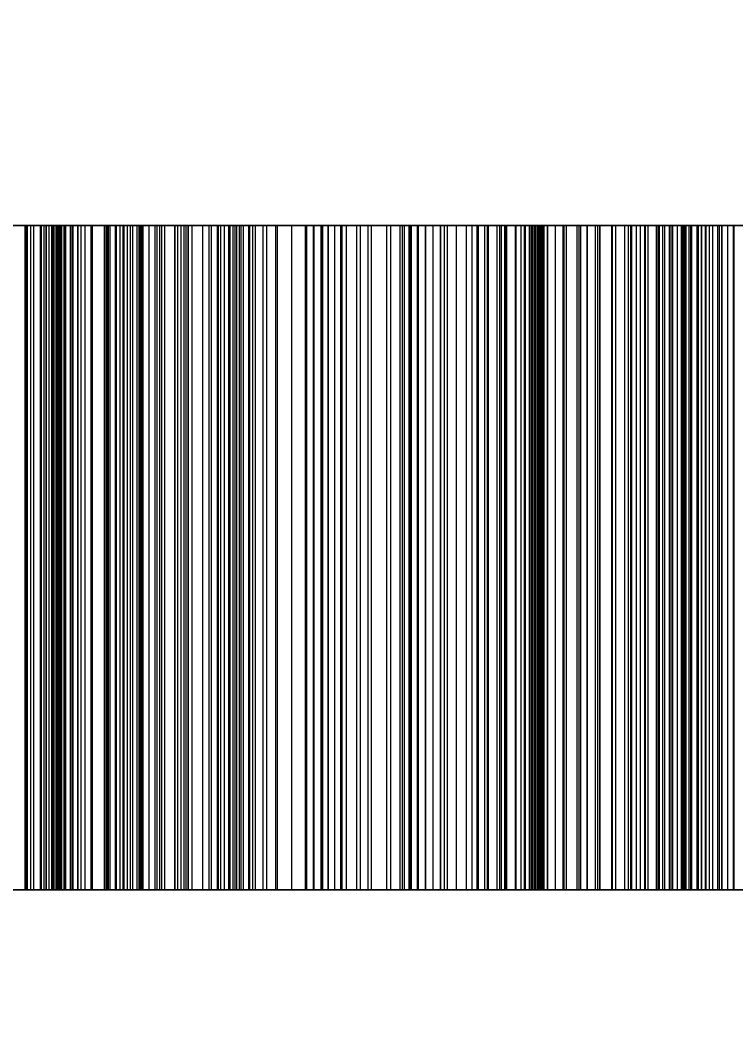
# Model space of a CAD drawing. Header units: millimetres. Extents: x -191664 to 191490, y -197311 to 10263.
# Drawn here: x 1757.4 to 1973.1, y -109719.5 to -109418.1 of the extents above; entities that cross this region are included whole.
import ezdxf

# ---------------------------------------------------------------- set-up
doc = ezdxf.new("R2010")
doc.units = ezdxf.units.MM
doc.layers.add('DET_briquetadora_superior', color=7, linetype='Continuous', lineweight=0)
doc.layers.add('R15_COTAS_TRANSPORTE_P', color=1, linetype='Continuous', lineweight=0)
doc.dimstyles.new('PLANTA_20', dxfattribs={"dimtxt": 50, "dimasz": 30, "dimexe": 30, "dimexo": 16, "dimgap": 20, "dimtad": 1, "dimtih": 1, "dimtoh": 1, "dimdec": 1, "dimzin": 0, "dimdsep": 46, "dimcen": 0.09, "dimadec": 0, "dimazin": 0, "dimtfac": 1, "dimtdec": 4, "dimtofl": 0, "dimtmove": 0, "dimatfit": 3, "dimfxl": 1, "dimtolj": 1, "dimtzin": 0, "dimarcsym": 0})

# ---------------------------------------------------------------- blocks, each defined once
blk = doc.blocks.new('*D133')
at = {"layer": 'Defpoints', "color": 0, "transparency": 16777216}
for p in [(439.69, -194147.98), (217.89, -194406.09), (-500, -194490), (-500, -194490), (500, -194490)]:
    blk.add_point(p, dxfattribs=at)
at = {"layer": 'R15_COTAS_TRANSPORTE_P', "color": 0, "lineweight": -2, "transparency": 16777216}
blk.add_arc((-500, -194490), 722.77, 2.37834, 17.62166, dxfattribs=at)
at = {"layer": 'R15_COTAS_TRANSPORTE_P', "color": 0, "transparency": 16777216}
for points in [[(184.12, -194272.81), (193.59, -194269.58), (179.18, -194242.8)], [(227.15, -194459.9), (217.15, -194460.11), (222.77, -194490)]]:
    blk.add_solid(points, dxfattribs=at)

msp = doc.modelspace()

# ---------------------------------------------------------------- linework, layer by layer
at = {"layer": 'DET_briquetadora_superior', "color": 9, "true_color": 0xb9c3c2}
for p, q in [((1759, -109480), (1744.81, -109480)), ((1745.9, -109480), (1759.7, -109480)), ((1751.84, -109480), (1760.52, -109480)), ((1753.13, -109480), (1759.24, -109480)), ((1761.54, -109480), (1755.46, -109480)), ((1773.07, -109480), (1759, -109480)), ((1759, -109680), (1759, -109480)), ((1759.24, -109480), (1765.27, -109480)), ((1759.24, -109680), (1759.24, -109480)), ((1759.7, -109480), (1772.59, -109480)), ((1759.7, -109680), (1759.7, -109480)), ((1760.52, -109480), (1760.52, -109680)), ((1760.52, -109480), (1763.78, -109480)), ((1767.54, -109480), (1761.54, -109480)), ((1761.54, -109680), (1761.54, -109480)), ((1763.62, -109480), (1765.34, -109480)), ((1764.7, -109480), (1763.62, -109480)), ((1763.62, -109680), (1763.62, -109480)), ((1763.78, -109480), (1763.78, -109680)), ((1763.78, -109480), (1767.25, -109480)), ((1768.51, -109480), (1764.7, -109480)), ((1764.7, -109680), (1764.7, -109480)), ((1765.27, -109480), (1771.22, -109480)), ((1765.27, -109680), (1765.27, -109480)), ((1765.34, -109480), (1766.2, -109480)), ((1765.34, -109680), (1765.34, -109480)), ((1766.2, -109480), (1766.97, -109480)), ((1766.2, -109680), (1766.2, -109480)), ((1766.97, -109480), (1767.65, -109480)), ((1766.97, -109680), (1766.97, -109480)), ((1767.25, -109480), (1767.25, -109680)), ((1767.25, -109480), (1770.9, -109480)), ((1773.45, -109480), (1767.54, -109480)), ((1767.54, -109680), (1767.54, -109480)), ((1767.65, -109480), (1768.25, -109480)), ((1767.65, -109680), (1767.65, -109480)), ((1768.25, -109480), (1770.71, -109480)), ((1768.58, -109480), (1768.25, -109480)), ((1768.25, -109480), (1768.76, -109480)), ((1768.25, -109680), (1768.25, -109480)), ((1774.92, -109480), (1768.51, -109480)), ((1768.51, -109680), (1768.51, -109480)), ((1769.03, -109480), (1768.58, -109480)), ((1768.58, -109680), (1768.58, -109480)), ((1768.76, -109480), (1769.18, -109480)), ((1768.76, -109680), (1768.76, -109480)), ((1769.4, -109480), (1769.03, -109480)), ((1769.03, -109680), (1769.03, -109480)), ((1769.18, -109480), (1769.52, -109480)), ((1769.18, -109680), (1769.18, -109480)), ((1769.68, -109480), (1769.4, -109480)), ((1769.4, -109680), (1769.4, -109480)), ((1769.52, -109480), (1769.77, -109480)), ((1769.52, -109680), (1769.52, -109480)), ((1769.87, -109480), (1769.68, -109480)), ((1769.68, -109680), (1769.68, -109480)), ((1769.77, -109480), (1769.92, -109480)), ((1769.77, -109680), (1769.77, -109480)), ((1769.98, -109480), (1769.87, -109480)), ((1769.87, -109680), (1769.87, -109480)), ((1769.92, -109480), (1770, -109480)), ((1769.92, -109680), (1769.92, -109480)), ((1770, -109480), (1769.98, -109480)), ((1769.98, -109680), (1769.98, -109480)), ((1770, -109680), (1770, -109480)), ((1770.71, -109480), (1775.85, -109480)), ((1770.71, -109680), (1770.71, -109480)), ((1770.9, -109480), (1770.9, -109680)), ((1770.9, -109480), (1774.72, -109480)), ((1771.22, -109480), (1777.07, -109480)), ((1771.22, -109680), (1771.22, -109480)), ((1772.59, -109480), (1784.06, -109480)), ((1772.59, -109680), (1772.59, -109480)), ((1786.48, -109480), (1773.07, -109480)), ((1773.07, -109680), (1773.07, -109480)), ((1779.27, -109480), (1773.45, -109480)), ((1773.45, -109680), (1773.45, -109480)), ((1774.72, -109480), (1774.72, -109680)), ((1774.72, -109480), (1778.7, -109480)), ((1783.69, -109480), (1774.92, -109480)), ((1774.92, -109680), (1774.92, -109480)), ((1775.85, -109480), (1783.47, -109480)), ((1775.85, -109680), (1775.85, -109480)), ((1777.07, -109480), (1782.84, -109480)), ((1777.07, -109680), (1777.07, -109480)), ((1778.7, -109480), (1778.7, -109680)), ((1778.7, -109480), (1782.82, -109480)), ((1789.74, -109480), (1779.27, -109480)), ((1779.27, -109680), (1779.27, -109480)), ((1782.82, -109480), (1782.82, -109680)), ((1782.82, -109480), (1791.28, -109480)), ((1782.84, -109480), (1788.51, -109480)), ((1782.84, -109680), (1782.84, -109480)), ((1783.47, -109480), (1793.29, -109480)), ((1783.47, -109680), (1783.47, -109480)), ((1794.47, -109480), (1783.69, -109480)), ((1783.69, -109680), (1783.69, -109480)), ((1784.06, -109480), (1793.67, -109480)), ((1784.06, -109680), (1784.06, -109480)), ((1784.44, -109480), (1784.44, -109680)), ((1786.03, -109480), (1784.44, -109480)), ((1784.44, -109480), (1792.62, -109480)), ((1786.03, -109480), (1786.03, -109680)), ((1787.43, -109480), (1786.03, -109480)), ((1798.72, -109480), (1786.48, -109480)), ((1786.48, -109680), (1786.48, -109480)), ((1787.43, -109480), (1787.43, -109680)), ((1788.63, -109480), (1787.43, -109480)), ((1788.51, -109480), (1794.08, -109480)), ((1788.51, -109680), (1788.51, -109480)), ((1788.63, -109480), (1788.63, -109680)), ((1789.67, -109480), (1788.63, -109480)), ((1789.67, -109480), (1789.67, -109680)), ((1790.55, -109480), (1789.67, -109480)), ((1798.14, -109480), (1789.74, -109480)), ((1789.74, -109680), (1789.74, -109480)), ((1790.55, -109480), (1790.55, -109680)), ((1791.28, -109480), (1790.55, -109480)), ((1791.28, -109480), (1791.28, -109680)), ((1792.62, -109480), (1792.62, -109680)), ((1792.62, -109480), (1796.22, -109480)), ((1793.29, -109480), (1804.93, -109480)), ((1793.29, -109680), (1793.29, -109480)), ((1793.67, -109480), (1801.06, -109480)), ((1793.67, -109680), (1793.67, -109480)), ((1794.08, -109480), (1799.56, -109480)), ((1794.08, -109680), (1794.08, -109480)), ((1806.85, -109480), (1794.47, -109480)), ((1794.47, -109680), (1794.47, -109480)), ((1796.22, -109480), (1796.22, -109680)), ((1796.22, -109480), (1800.01, -109480)), ((1804.13, -109480), (1798.14, -109480)), ((1798.14, -109680), (1798.14, -109480)), ((1809.31, -109480), (1798.72, -109480)), ((1798.72, -109680), (1798.72, -109480)), ((1799.56, -109480), (1804.93, -109480)), ((1799.56, -109680), (1799.56, -109480)), ((1800.01, -109480), (1800.01, -109680)), ((1800.01, -109480), (1803.97, -109480)), ((1801.06, -109480), (1805.93, -109480)), ((1801.06, -109680), (1801.06, -109480)), ((1803.97, -109480), (1803.97, -109680)), ((1803.97, -109480), (1808.09, -109480)), ((1807.5, -109480), (1804.13, -109480)), ((1804.13, -109680), (1804.13, -109480)), ((1804.93, -109480), (1814.41, -109480)), ((1804.93, -109480), (1817.93, -109480)), ((1804.93, -109680), (1804.93, -109480)), ((1805.93, -109480), (1808.1, -109480)), ((1805.93, -109680), (1805.93, -109480)), ((1820.35, -109480), (1806.85, -109480)), ((1806.85, -109680), (1806.85, -109480)), ((1808.1, -109480), (1807.5, -109480)), ((1807.5, -109680), (1807.5, -109480)), ((1808.09, -109480), (1808.09, -109680)), ((1808.09, -109480), (1812.35, -109480)), ((1808.1, -109680), (1808.1, -109480)), ((1817.85, -109480), (1809.31, -109480)), ((1809.31, -109680), (1809.31, -109480)), ((1812.35, -109480), (1812.35, -109680)), ((1812.35, -109480), (1816.75, -109480)), ((1814.41, -109480), (1821.64, -109480)), ((1814.41, -109680), (1814.41, -109480)), ((1815.02, -109480), (1815.02, -109680)), ((1817.06, -109480), (1815.02, -109480)), ((1815.02, -109480), (1822.63, -109480)), ((1816.75, -109480), (1816.75, -109680)), ((1816.75, -109480), (1824.67, -109480)), ((1817.06, -109480), (1817.06, -109680)), ((1818.9, -109480), (1817.06, -109480)), ((1824.01, -109480), (1817.85, -109480)), ((1817.85, -109680), (1817.85, -109480)), ((1817.93, -109480), (1831.8, -109480)), ((1817.93, -109680), (1817.93, -109480)), ((1818.9, -109480), (1818.9, -109680)), ((1820.57, -109480), (1818.9, -109480)), ((1834.46, -109480), (1820.35, -109480)), ((1820.35, -109680), (1820.35, -109480)), ((1820.57, -109480), (1820.57, -109680)), ((1822.08, -109480), (1820.57, -109480)), ((1821.64, -109480), (1826.34, -109480)), ((1821.64, -109680), (1821.64, -109480)), ((1822.08, -109480), (1822.08, -109680)), ((1823.45, -109480), (1822.08, -109480)), ((1822.63, -109480), (1822.63, -109680)), ((1822.63, -109480), (1826.52, -109480)), ((1823.45, -109480), (1823.45, -109680)), ((1824.67, -109480), (1823.45, -109480)), ((1827.55, -109480), (1824.01, -109480)), ((1824.01, -109680), (1824.01, -109480)), ((1824.67, -109480), (1824.67, -109680)), ((1826.34, -109480), (1828.34, -109480)), ((1826.34, -109680), (1826.34, -109480)), ((1826.52, -109480), (1826.52, -109680)), ((1826.52, -109480), (1830.59, -109480)), ((1828.34, -109480), (1827.55, -109480)), ((1827.55, -109680), (1827.55, -109480)), ((1828.34, -109680), (1828.34, -109480)), ((1830.59, -109480), (1830.59, -109680)), ((1830.59, -109480), (1834.83, -109480)), ((1831.8, -109480), (1846.01, -109480)), ((1831.8, -109680), (1831.8, -109480)), ((1848.63, -109480), (1834.46, -109480)), ((1834.46, -109680), (1834.46, -109480)), ((1834.83, -109480), (1834.83, -109680)), ((1834.83, -109480), (1839.2, -109480)), ((1839.2, -109480), (1839.2, -109680)), ((1839.2, -109480), (1843.71, -109480)), ((1843.29, -109480), (1843.29, -109680)), ((1845.75, -109480), (1843.29, -109480)), ((1843.29, -109480), (1850.25, -109480)), ((1843.71, -109480), (1843.71, -109680)), ((1843.71, -109480), (1848.34, -109480)), ((1845.75, -109480), (1845.75, -109680)), ((1848.02, -109480), (1845.75, -109480)), ((1846.01, -109480), (1860.01, -109480)), ((1846.01, -109680), (1846.01, -109480)), ((1848.02, -109480), (1848.02, -109680)), ((1850.14, -109480), (1848.02, -109480)), ((1848.34, -109480), (1848.34, -109680)), ((1848.34, -109480), (1855.65, -109480)), ((1862.32, -109480), (1848.63, -109480)), ((1848.63, -109680), (1848.63, -109480)), ((1850.14, -109480), (1850.14, -109680)), ((1852.12, -109480), (1850.14, -109480)), ((1850.25, -109480), (1850.25, -109680)), ((1850.25, -109480), (1854.4, -109480)), ((1852.12, -109480), (1852.12, -109680)), ((1853.95, -109480), (1852.12, -109480)), ((1853.95, -109480), (1853.95, -109680)), ((1855.65, -109480), (1853.95, -109480)), ((1854.4, -109480), (1854.4, -109680)), ((1854.4, -109480), (1858.72, -109480)), ((1855.65, -109480), (1855.65, -109680)), ((1858.72, -109480), (1858.72, -109680)), ((1858.72, -109480), (1863.18, -109480)), ((1860.01, -109480), (1873.26, -109480)), ((1860.01, -109680), (1860.01, -109480)), ((1875, -109480), (1862.32, -109480)), ((1862.32, -109680), (1862.32, -109480)), ((1863.18, -109480), (1863.18, -109680)), ((1863.18, -109480), (1867.77, -109480)), ((1867.77, -109480), (1867.77, -109680)), ((1867.77, -109480), (1872.49, -109480)), ((1868.98, -109480), (1868.98, -109680)), ((1871.83, -109480), (1868.98, -109480)), ((1868.98, -109480), (1875.23, -109480)), ((1871.83, -109480), (1871.83, -109680)), ((1874.52, -109480), (1871.83, -109480)), ((1872.49, -109480), (1872.49, -109680)), ((1872.49, -109480), (1877.31, -109480)), ((1873.26, -109480), (1885.25, -109480)), ((1873.26, -109680), (1873.26, -109480)), ((1874.52, -109480), (1874.52, -109680)), ((1877.06, -109480), (1874.52, -109480)), ((1886.19, -109480), (1875, -109480)), ((1875, -109680), (1875, -109480)), ((1875.23, -109480), (1875.23, -109680)), ((1875.23, -109480), (1879.6, -109480)), ((1877.06, -109480), (1877.06, -109680)), ((1879.48, -109480), (1877.06, -109480)), ((1877.31, -109480), (1877.31, -109680)), ((1877.31, -109480), (1883.93, -109480)), ((1879.48, -109480), (1879.48, -109680)), ((1881.77, -109480), (1879.48, -109480)), ((1879.6, -109480), (1879.6, -109680)), ((1879.6, -109480), (1884.12, -109480)), ((1881.77, -109480), (1881.77, -109680)), ((1883.93, -109480), (1881.77, -109480)), ((1883.93, -109480), (1883.93, -109680)), ((1884.12, -109480), (1884.12, -109680)), ((1884.12, -109480), (1888.76, -109480)), ((1885.25, -109480), (1895.53, -109480)), ((1885.25, -109680), (1885.25, -109480)), ((1895.46, -109480), (1886.19, -109480)), ((1886.19, -109680), (1886.19, -109480)), ((1888.76, -109480), (1888.76, -109680)), ((1888.76, -109480), (1893.53, -109480)), ((1891.83, -109480), (1891.83, -109680)), ((1895.05, -109480), (1891.83, -109480)), ((1891.83, -109480), (1897.31, -109480)), ((1893.53, -109480), (1893.53, -109680)), ((1893.53, -109480), (1898.4, -109480)), ((1895.05, -109480), (1895.05, -109680)), ((1898.13, -109480), (1895.05, -109480)), ((1902.44, -109480), (1895.46, -109480)), ((1895.46, -109680), (1895.46, -109480)), ((1895.53, -109480), (1903.69, -109480)), ((1895.53, -109680), (1895.53, -109480)), ((1897.31, -109480), (1897.31, -109680)), ((1897.31, -109480), (1901.86, -109480)), ((1898.13, -109480), (1898.13, -109680)), ((1901.08, -109480), (1898.13, -109480)), ((1898.4, -109480), (1898.4, -109680)), ((1898.4, -109480), (1903.36, -109480)), ((1901.08, -109480), (1901.08, -109680)), ((1903.91, -109480), (1901.08, -109480)), ((1901.86, -109480), (1901.86, -109680)), ((1901.86, -109480), (1906.53, -109480)), ((1906.87, -109480), (1902.44, -109480)), ((1902.44, -109680), (1902.44, -109480)), ((1903.36, -109480), (1903.36, -109680)), ((1903.36, -109480), (1909.24, -109480)), ((1903.69, -109480), (1909.43, -109480)), ((1903.69, -109680), (1903.69, -109480)), ((1903.91, -109480), (1903.91, -109680)), ((1906.63, -109480), (1903.91, -109480)), ((1906.53, -109480), (1906.53, -109680)), ((1906.53, -109480), (1911.32, -109480)), ((1906.63, -109480), (1906.63, -109680)), ((1909.24, -109480), (1906.63, -109480)), ((1908.37, -109480), (1906.87, -109480)), ((1906.87, -109680), (1906.87, -109480)), ((1909.71, -109480), (1908.37, -109480)), ((1908.37, -109680), (1908.37, -109480)), ((1909.24, -109480), (1909.24, -109680)), ((1909.43, -109480), (1912.52, -109480)), ((1909.43, -109680), (1909.43, -109480)), ((1910.91, -109480), (1909.71, -109480)), ((1909.71, -109680), (1909.71, -109480)), ((1911.95, -109480), (1910.91, -109480)), ((1910.91, -109680), (1910.91, -109480)), ((1911.32, -109480), (1911.32, -109680)), ((1911.32, -109480), (1916.21, -109480)), ((1911.64, -109480), (1911.64, -109680)), ((1915.19, -109480), (1911.64, -109480)), ((1911.64, -109480), (1916.28, -109480)), ((1912.84, -109480), (1911.95, -109480)), ((1911.95, -109680), (1911.95, -109480)), ((1912.52, -109480), (1913.31, -109480)), ((1912.52, -109680), (1912.52, -109480)), ((1913.57, -109480), (1912.84, -109480)), ((1912.84, -109680), (1912.84, -109480)), ((1913.31, -109480), (1913.96, -109480)), ((1913.31, -109680), (1913.31, -109480)), ((1914.16, -109480), (1913.57, -109480)), ((1913.57, -109680), (1913.57, -109480)), ((1913.96, -109480), (1914.44, -109480)), ((1913.96, -109680), (1913.96, -109480)), ((1914.59, -109480), (1914.16, -109480)), ((1914.16, -109680), (1914.16, -109480)), ((1914.44, -109480), (1914.78, -109480)), ((1914.44, -109680), (1914.44, -109480)), ((1914.87, -109480), (1914.59, -109480)), ((1914.59, -109680), (1914.59, -109480)), ((1914.78, -109480), (1914.96, -109480)), ((1914.78, -109680), (1914.78, -109480)), ((1914.99, -109480), (1914.87, -109480)), ((1914.87, -109680), (1914.87, -109480)), ((1914.96, -109480), (1914.99, -109480)), ((1914.96, -109680), (1914.96, -109480)), ((1914.99, -109680), (1914.99, -109480)), ((1915.19, -109480), (1915.19, -109680)), ((1918.63, -109480), (1915.19, -109480)), ((1916.21, -109480), (1916.21, -109680)), ((1916.21, -109480), (1921.19, -109480)), ((1916.28, -109480), (1916.28, -109680)), ((1916.28, -109480), (1920.97, -109480)), ((1918.63, -109480), (1918.63, -109680)), ((1921.95, -109480), (1918.63, -109480)), ((1920.97, -109480), (1920.97, -109680)), ((1920.97, -109480), (1925.76, -109480)), ((1921.19, -109480), (1921.19, -109680)), ((1921.19, -109480), (1926.25, -109480)), ((1921.95, -109480), (1921.95, -109680)), ((1925.17, -109480), (1921.95, -109480)), ((1925.17, -109480), (1925.17, -109680)), ((1928.29, -109480), (1925.17, -109480)), ((1925.76, -109480), (1925.76, -109680)), ((1925.76, -109480), (1930.64, -109480)), ((1926.25, -109480), (1926.25, -109680)), ((1926.25, -109480), (1931.32, -109480)), ((1928.2, -109480), (1928.2, -109680)), ((1932.06, -109480), (1928.2, -109480)), ((1928.2, -109480), (1931.97, -109480)), ((1928.29, -109480), (1928.29, -109680)), ((1931.32, -109480), (1928.29, -109480)), ((1930.64, -109480), (1930.64, -109680)), ((1930.64, -109480), (1935.61, -109480)), ((1931.32, -109480), (1931.32, -109680)), ((1931.97, -109480), (1931.97, -109680)), ((1931.97, -109480), (1936.75, -109480)), ((1932.06, -109480), (1932.06, -109680)), ((1935.82, -109480), (1932.06, -109480)), ((1935.61, -109480), (1935.61, -109680)), ((1935.61, -109480), (1940.65, -109480)), ((1935.82, -109480), (1935.82, -109680)), ((1939.48, -109480), (1935.82, -109480)), ((1936.75, -109480), (1936.75, -109680)), ((1936.75, -109480), (1941.61, -109480)), ((1939.48, -109480), (1939.48, -109680)), ((1943.06, -109480), (1939.48, -109480)), ((1940.65, -109480), (1940.65, -109680)), ((1940.65, -109480), (1945.76, -109480)), ((1941.36, -109480), (1941.36, -109680)), ((1945.49, -109480), (1941.36, -109480)), ((1941.36, -109480), (1944.22, -109480)), ((1941.61, -109480), (1941.61, -109680)), ((1941.61, -109480), (1946.54, -109480)), ((1943.06, -109480), (1943.06, -109680)), ((1946.56, -109480), (1943.06, -109480)), ((1944.22, -109480), (1944.22, -109680)), ((1944.22, -109480), (1949.04, -109480)), ((1945.49, -109480), (1945.49, -109680)), ((1949.53, -109480), (1945.49, -109480)), ((1945.76, -109480), (1945.76, -109680)), ((1945.76, -109480), (1949.98, -109480)), ((1946.54, -109480), (1946.54, -109680)), ((1946.54, -109480), (1951.54, -109480)), ((1946.56, -109480), (1946.56, -109680)), ((1949.98, -109480), (1946.56, -109480)), ((1949.04, -109480), (1949.04, -109680)), ((1949.04, -109480), (1953.92, -109480)), ((1949.53, -109480), (1949.53, -109680)), ((1953.5, -109480), (1949.53, -109480)), ((1949.98, -109480), (1949.98, -109680)), ((1951, -109480), (1951, -109680)), ((1955.35, -109480), (1951, -109480)), ((1951, -109480), (1952.92, -109480)), ((1951.54, -109480), (1951.54, -109680)), ((1951.54, -109480), (1956.59, -109480)), ((1952.92, -109480), (1952.92, -109680)), ((1952.92, -109480), (1957.73, -109480)), ((1953.5, -109480), (1953.5, -109680)), ((1957.41, -109480), (1953.5, -109480)), ((1953.92, -109480), (1953.92, -109680)), ((1953.92, -109480), (1958.86, -109480)), ((1955.35, -109480), (1955.35, -109680)), ((1959.64, -109480), (1955.35, -109480)), ((1956.59, -109480), (1956.59, -109680)), ((1956.59, -109480), (1961.7, -109480)), ((1957.01, -109480), (1957.01, -109680)), ((1961.54, -109480), (1957.01, -109480)), ((1957.01, -109480), (1957.98, -109480)), ((1957.41, -109480), (1957.41, -109680)), ((1961.25, -109480), (1957.41, -109480)), ((1957.73, -109480), (1957.73, -109680)), ((1957.73, -109480), (1962.59, -109480)), ((1957.98, -109480), (1957.98, -109680)), ((1957.98, -109480), (1962.74, -109480)), ((1958.86, -109480), (1958.86, -109680)), ((1958.86, -109480), (1963.84, -109480)), ((1959.34, -109480), (1959.34, -109680)), ((1964.01, -109480), (1959.34, -109480)), ((1959.64, -109480), (1959.64, -109680)), ((1963.88, -109480), (1959.64, -109480)), ((1961.25, -109480), (1961.25, -109680)), ((1965.02, -109480), (1961.25, -109480)), ((1961.54, -109480), (1961.54, -109680)), ((1966.04, -109480), (1961.54, -109480)), ((1961.7, -109480), (1961.7, -109680)), ((1961.7, -109480), (1965.02, -109480)), ((1962.59, -109480), (1962.59, -109680)), ((1962.59, -109480), (1967.48, -109480)), ((1962.74, -109480), (1962.74, -109680)), ((1962.74, -109480), (1967.52, -109480)), ((1963.84, -109480), (1963.84, -109680)), ((1963.84, -109480), (1968.86, -109480)), ((1963.88, -109480), (1963.88, -109680)), ((1968.07, -109480), (1963.88, -109480)), ((1964.01, -109480), (1964.01, -109680)), ((1968.68, -109480), (1964.01, -109480)), ((1965.02, -109480), (1965.02, -109680)), ((1966.04, -109480), (1966.04, -109680)), ((1970.51, -109480), (1966.04, -109480)), ((1967.48, -109480), (1967.48, -109680)), ((1967.48, -109480), (1972.39, -109480)), ((1967.52, -109480), (1967.52, -109680)), ((1967.52, -109480), (1972.32, -109480)), ((1968.07, -109480), (1968.07, -109680)), ((1972.21, -109480), (1968.07, -109480)), ((1968.68, -109480), (1968.68, -109680)), ((1973.33, -109480), (1968.68, -109480)), ((1968.86, -109480), (1968.86, -109680)), ((1968.86, -109480), (1973.91, -109480)), ((1970.51, -109480), (1970.51, -109680)), ((1974.95, -109480), (1970.51, -109480)), ((1972.21, -109480), (1972.21, -109680)), ((1976.31, -109480), (1972.21, -109480)), ((1972.32, -109480), (1972.32, -109680)), ((1972.32, -109480), (1977.12, -109480)), ((1972.39, -109480), (1972.39, -109680)), ((1972.39, -109480), (1977.33, -109480)), ((1759, -109680), (1744.81, -109680)), ((1745.9, -109680), (1759.7, -109680)), ((1751.84, -109680), (1760.52, -109680)), ((1753.13, -109680), (1759.24, -109680)), ((1761.54, -109680), (1755.46, -109680)), ((1773.07, -109680), (1759, -109680)), ((1759.24, -109680), (1765.27, -109680)), ((1759.7, -109680), (1772.59, -109680)), ((1760.52, -109680), (1763.78, -109680)), ((1767.54, -109680), (1761.54, -109680)), ((1764.7, -109680), (1763.62, -109680)), ((1763.62, -109680), (1765.34, -109680)), ((1763.78, -109680), (1767.25, -109680)), ((1768.51, -109680), (1764.7, -109680)), ((1765.27, -109680), (1771.22, -109680)), ((1765.34, -109680), (1766.2, -109680)), ((1766.2, -109680), (1766.97, -109680)), ((1766.97, -109680), (1767.65, -109680)), ((1767.25, -109680), (1770.9, -109680)), ((1773.45, -109680), (1767.54, -109680)), ((1767.65, -109680), (1768.25, -109680)), ((1768.25, -109680), (1768.76, -109680)), ((1768.58, -109680), (1768.25, -109680)), ((1768.25, -109680), (1770.71, -109680)), ((1774.92, -109680), (1768.51, -109680)), ((1769.03, -109680), (1768.58, -109680)), ((1768.76, -109680), (1769.18, -109680)), ((1769.4, -109680), (1769.03, -109680)), ((1769.18, -109680), (1769.52, -109680)), ((1769.68, -109680), (1769.4, -109680)), ((1769.52, -109680), (1769.77, -109680)), ((1769.87, -109680), (1769.68, -109680)), ((1769.77, -109680), (1769.92, -109680)), ((1769.98, -109680), (1769.87, -109680)), ((1769.92, -109680), (1770, -109680)), ((1770, -109680), (1769.98, -109680)), ((1770.71, -109680), (1775.85, -109680)), ((1770.9, -109680), (1774.72, -109680)), ((1771.22, -109680), (1777.07, -109680)), ((1772.59, -109680), (1784.06, -109680)), ((1786.48, -109680), (1773.07, -109680)), ((1779.27, -109680), (1773.45, -109680)), ((1774.72, -109680), (1778.7, -109680)), ((1783.69, -109680), (1774.92, -109680)), ((1775.85, -109680), (1783.47, -109680)), ((1777.07, -109680), (1782.84, -109680)), ((1778.7, -109680), (1782.82, -109680)), ((1789.74, -109680), (1779.27, -109680)), ((1782.82, -109680), (1791.28, -109680)), ((1782.84, -109680), (1788.51, -109680)), ((1783.47, -109680), (1793.29, -109680)), ((1794.47, -109680), (1783.69, -109680)), ((1784.06, -109680), (1793.67, -109680)), ((1786.03, -109680), (1784.44, -109680)), ((1784.44, -109680), (1792.62, -109680)), ((1787.43, -109680), (1786.03, -109680)), ((1798.72, -109680), (1786.48, -109680)), ((1788.63, -109680), (1787.43, -109680)), ((1788.51, -109680), (1794.08, -109680)), ((1789.67, -109680), (1788.63, -109680)), ((1790.55, -109680), (1789.67, -109680)), ((1798.14, -109680), (1789.74, -109680)), ((1791.28, -109680), (1790.55, -109680)), ((1792.62, -109680), (1796.22, -109680)), ((1793.29, -109680), (1804.93, -109680)), ((1793.67, -109680), (1801.06, -109680)), ((1794.08, -109680), (1799.56, -109680)), ((1806.85, -109680), (1794.47, -109680)), ((1796.22, -109680), (1800.01, -109680)), ((1804.13, -109680), (1798.14, -109680)), ((1809.31, -109680), (1798.72, -109680)), ((1799.56, -109680), (1804.93, -109680)), ((1800.01, -109680), (1803.97, -109680)), ((1801.06, -109680), (1805.93, -109680)), ((1803.97, -109680), (1808.09, -109680)), ((1807.5, -109680), (1804.13, -109680)), ((1804.93, -109680), (1814.41, -109680)), ((1804.93, -109680), (1817.93, -109680)), ((1805.93, -109680), (1808.1, -109680)), ((1820.35, -109680), (1806.85, -109680)), ((1808.1, -109680), (1807.5, -109680)), ((1808.09, -109680), (1812.35, -109680)), ((1817.85, -109680), (1809.31, -109680)), ((1812.35, -109680), (1816.75, -109680)), ((1814.41, -109680), (1821.64, -109680)), ((1817.06, -109680), (1815.02, -109680)), ((1815.02, -109680), (1822.63, -109680)), ((1816.75, -109680), (1824.67, -109680)), ((1818.9, -109680), (1817.06, -109680)), ((1824.01, -109680), (1817.85, -109680)), ((1817.93, -109680), (1831.8, -109680)), ((1820.57, -109680), (1818.9, -109680)), ((1834.46, -109680), (1820.35, -109680)), ((1822.08, -109680), (1820.57, -109680)), ((1821.64, -109680), (1826.34, -109680)), ((1823.45, -109680), (1822.08, -109680)), ((1822.63, -109680), (1826.52, -109680)), ((1824.67, -109680), (1823.45, -109680)), ((1827.55, -109680), (1824.01, -109680)), ((1826.34, -109680), (1828.34, -109680)), ((1826.52, -109680), (1830.59, -109680)), ((1828.34, -109680), (1827.55, -109680)), ((1830.59, -109680), (1834.83, -109680)), ((1831.8, -109680), (1846.01, -109680)), ((1848.63, -109680), (1834.46, -109680)), ((1834.83, -109680), (1839.2, -109680)), ((1839.2, -109680), (1843.71, -109680)), ((1845.75, -109680), (1843.29, -109680)), ((1843.29, -109680), (1850.25, -109680)), ((1843.71, -109680), (1848.34, -109680)), ((1848.02, -109680), (1845.75, -109680)), ((1846.01, -109680), (1860.01, -109680)), ((1850.14, -109680), (1848.02, -109680)), ((1848.34, -109680), (1855.65, -109680)), ((1862.32, -109680), (1848.63, -109680)), ((1852.12, -109680), (1850.14, -109680)), ((1850.25, -109680), (1854.4, -109680)), ((1853.95, -109680), (1852.12, -109680)), ((1855.65, -109680), (1853.95, -109680)), ((1854.4, -109680), (1858.72, -109680)), ((1858.72, -109680), (1863.18, -109680)), ((1860.01, -109680), (1873.26, -109680)), ((1875, -109680), (1862.32, -109680)), ((1863.18, -109680), (1867.77, -109680)), ((1867.77, -109680), (1872.49, -109680)), ((1871.83, -109680), (1868.98, -109680)), ((1868.98, -109680), (1875.23, -109680)), ((1874.52, -109680), (1871.83, -109680)), ((1872.49, -109680), (1877.31, -109680)), ((1873.26, -109680), (1885.25, -109680)), ((1877.06, -109680), (1874.52, -109680)), ((1886.19, -109680), (1875, -109680)), ((1875.23, -109680), (1879.6, -109680)), ((1879.48, -109680), (1877.06, -109680)), ((1877.31, -109680), (1883.93, -109680)), ((1881.77, -109680), (1879.48, -109680)), ((1879.6, -109680), (1884.12, -109680)), ((1883.93, -109680), (1881.77, -109680)), ((1884.12, -109680), (1888.76, -109680)), ((1885.25, -109680), (1895.53, -109680)), ((1895.46, -109680), (1886.19, -109680)), ((1888.76, -109680), (1893.53, -109680)), ((1895.05, -109680), (1891.83, -109680)), ((1891.83, -109680), (1897.31, -109680)), ((1893.53, -109680), (1898.4, -109680)), ((1898.13, -109680), (1895.05, -109680)), ((1902.44, -109680), (1895.46, -109680)), ((1895.53, -109680), (1903.69, -109680)), ((1897.31, -109680), (1901.86, -109680)), ((1901.08, -109680), (1898.13, -109680)), ((1898.4, -109680), (1903.36, -109680)), ((1903.91, -109680), (1901.08, -109680)), ((1901.86, -109680), (1906.53, -109680)), ((1906.87, -109680), (1902.44, -109680)), ((1903.36, -109680), (1909.24, -109680)), ((1903.69, -109680), (1909.43, -109680)), ((1906.63, -109680), (1903.91, -109680)), ((1906.53, -109680), (1911.32, -109680)), ((1909.24, -109680), (1906.63, -109680)), ((1908.37, -109680), (1906.87, -109680)), ((1909.71, -109680), (1908.37, -109680)), ((1909.43, -109680), (1912.52, -109680)), ((1910.91, -109680), (1909.71, -109680)), ((1911.95, -109680), (1910.91, -109680)), ((1911.32, -109680), (1916.21, -109680)), ((1915.19, -109680), (1911.64, -109680)), ((1911.64, -109680), (1916.28, -109680)), ((1912.84, -109680), (1911.95, -109680)), ((1912.52, -109680), (1913.31, -109680)), ((1913.57, -109680), (1912.84, -109680)), ((1913.31, -109680), (1913.96, -109680)), ((1914.16, -109680), (1913.57, -109680)), ((1913.96, -109680), (1914.44, -109680)), ((1914.59, -109680), (1914.16, -109680)), ((1914.44, -109680), (1914.78, -109680)), ((1914.87, -109680), (1914.59, -109680)), ((1914.78, -109680), (1914.96, -109680)), ((1914.99, -109680), (1914.87, -109680)), ((1914.96, -109680), (1914.99, -109680)), ((1918.63, -109680), (1915.19, -109680)), ((1916.21, -109680), (1921.19, -109680)), ((1916.28, -109680), (1920.97, -109680)), ((1921.95, -109680), (1918.63, -109680)), ((1920.97, -109680), (1925.76, -109680)), ((1921.19, -109680), (1926.25, -109680)), ((1925.17, -109680), (1921.95, -109680)), ((1928.29, -109680), (1925.17, -109680)), ((1925.76, -109680), (1930.64, -109680)), ((1926.25, -109680), (1931.32, -109680)), ((1932.06, -109680), (1928.2, -109680)), ((1928.2, -109680), (1931.97, -109680)), ((1931.32, -109680), (1928.29, -109680)), ((1930.64, -109680), (1935.61, -109680)), ((1931.97, -109680), (1936.75, -109680)), ((1935.82, -109680), (1932.06, -109680)), ((1935.61, -109680), (1940.65, -109680)), ((1939.48, -109680), (1935.82, -109680)), ((1936.75, -109680), (1941.61, -109680)), ((1943.06, -109680), (1939.48, -109680)), ((1940.65, -109680), (1945.76, -109680)), ((1945.49, -109680), (1941.36, -109680)), ((1941.36, -109680), (1944.22, -109680)), ((1941.61, -109680), (1946.54, -109680)), ((1946.56, -109680), (1943.06, -109680)), ((1944.22, -109680), (1949.04, -109680)), ((1949.53, -109680), (1945.49, -109680)), ((1945.76, -109680), (1949.98, -109680)), ((1946.54, -109680), (1951.54, -109680)), ((1949.98, -109680), (1946.56, -109680)), ((1949.04, -109680), (1953.92, -109680)), ((1953.5, -109680), (1949.53, -109680)), ((1955.35, -109680), (1951, -109680)), ((1951, -109680), (1952.92, -109680)), ((1951.54, -109680), (1956.59, -109680)), ((1952.92, -109680), (1957.73, -109680)), ((1957.41, -109680), (1953.5, -109680)), ((1953.92, -109680), (1958.86, -109680)), ((1959.64, -109680), (1955.35, -109680)), ((1956.59, -109680), (1961.7, -109680)), ((1961.54, -109680), (1957.01, -109680)), ((1957.01, -109680), (1957.98, -109680)), ((1961.25, -109680), (1957.41, -109680)), ((1957.73, -109680), (1962.59, -109680)), ((1957.98, -109680), (1962.74, -109680)), ((1958.86, -109680), (1963.84, -109680)), ((1964.01, -109680), (1959.34, -109680)), ((1963.88, -109680), (1959.64, -109680)), ((1965.02, -109680), (1961.25, -109680)), ((1966.04, -109680), (1961.54, -109680)), ((1961.7, -109680), (1965.02, -109680)), ((1962.59, -109680), (1967.48, -109680)), ((1962.74, -109680), (1967.52, -109680)), ((1963.84, -109680), (1968.86, -109680)), ((1968.07, -109680), (1963.88, -109680)), ((1968.68, -109680), (1964.01, -109680)), ((1970.51, -109680), (1966.04, -109680)), ((1967.48, -109680), (1972.39, -109680)), ((1967.52, -109680), (1972.32, -109680)), ((1972.21, -109680), (1968.07, -109680)), ((1973.33, -109680), (1968.68, -109680)), ((1968.86, -109680), (1973.91, -109680)), ((1974.95, -109680), (1970.51, -109680)), ((1976.31, -109680), (1972.21, -109680)), ((1972.32, -109680), (1977.12, -109680)), ((1972.39, -109680), (1977.33, -109680))]:
    msp.add_line(p, q, dxfattribs=at)

# ---------------------------------------------------------------- dimensions: what is measured, and where the dimension line sits
at = {"layer": 'R15_COTAS_TRANSPORTE_P'}
dim = msp.add_angular_dim_2l(base=(217.89, -194406.09), line1=((-500, -194490), (500, -194490)), line2=((-500, -194490), (439.69, -194147.98)), dimstyle='PLANTA_20', dxfattribs=at)
dim.commit()
dim.dimension.update_dxf_attribs({"geometry": '*D133', "text_midpoint": (191490.46, -33543.69)})

doc.saveas('drawing.dxf')
